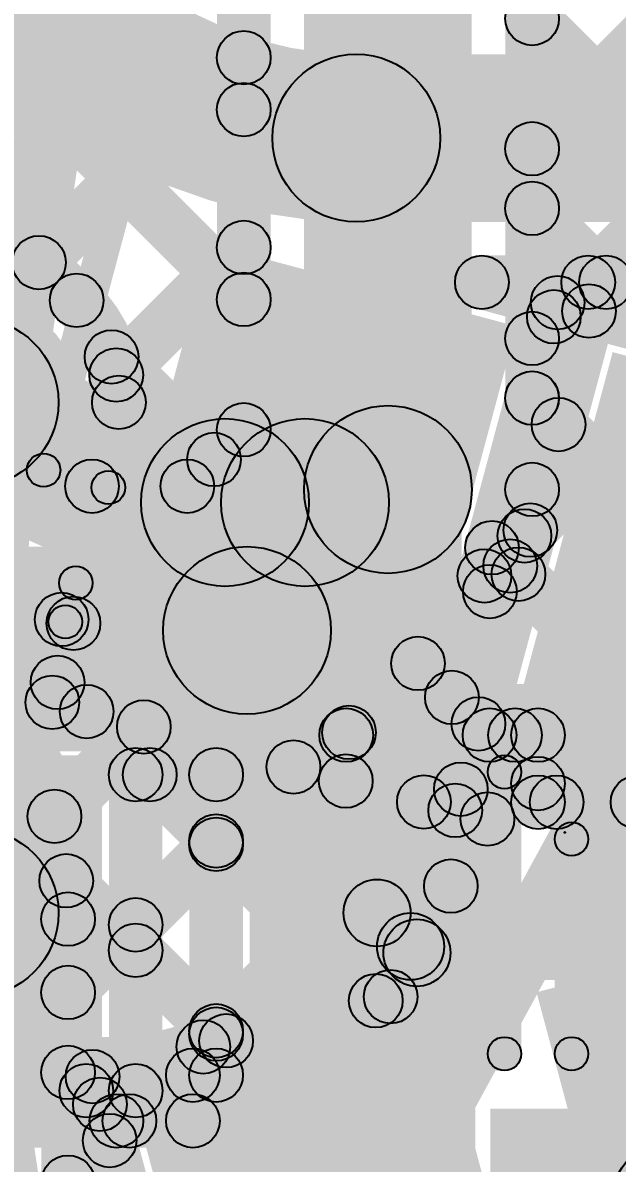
# Model space of a CAD drawing. Header units: millimetres. Extents: x -2.17 to 2.17, y -2.17 to 2.17.
# Drawn here: x -0.5068 to -0.4182, y -0.0664 to 0.1036 of the extents above; entities that cross this region are included whole.
import ezdxf

# ---------------------------------------------------------------- set-up
doc = ezdxf.new("R2010")
doc.units = ezdxf.units.MM
doc.header["$MEASUREMENT"] = 0
for name, color, linetype in [('BottomLayer', 5, 'Continuous'), ('BottomOverlay', 54, 'Continuous'), ('BottomPaste', 16, 'Continuous'), ('BottomSolder', 6, 'Continuous'), ('Mechanical1', 6, 'Continuous'), ('Mechanical2', 216, 'Continuous'), ('TopLayer', 1, 'Continuous'), ('TopOverlay', 2, 'Continuous'), ('TopPaste', 8, 'Continuous'), ('TopSolder', 216, 'Continuous')]:
    doc.layers.add(name, color=color, linetype=linetype)

# ---------------------------------------------------------------- blocks, each defined once
blk = doc.blocks.new('10_VSON__3_3__B_36')
at = {"layer": 'BottomLayer'}
for points in [[(-0.06693, 0.04409), (-0.04331, 0.04409), (-0.04331, 0.03465), (-0.06693, 0.03465)], [(0.04331, 0.04409), (0.06693, 0.04409), (0.06693, 0.03465), (0.04331, 0.03465)], [(-0.0315, 0.04232), (0.0315, 0.04232), (0.0315, -0.04232), (-0.0315, -0.04232)], [(-0.06693, 0.02441), (-0.04331, 0.02441), (-0.04331, 0.01496), (-0.06693, 0.01496)], [(0.04331, 0.02441), (0.06693, 0.02441), (0.06693, 0.01496), (0.04331, 0.01496)], [(-0.06693, 0.00472), (-0.04331, 0.00472), (-0.04331, -0.00472), (-0.06693, -0.00472)], [(0.04331, 0.00472), (0.06693, 0.00472), (0.06693, -0.00472), (0.04331, -0.00472)], [(-0.06693, -0.01496), (-0.04331, -0.01496), (-0.04331, -0.02441), (-0.06693, -0.02441)], [(0.04331, -0.01496), (0.06693, -0.01496), (0.06693, -0.02441), (0.04331, -0.02441)], [(-0.06693, -0.03465), (-0.04331, -0.03465), (-0.04331, -0.04409), (-0.06693, -0.04409)], [(0.04331, -0.03465), (0.06693, -0.03465), (0.06693, -0.04409), (0.04331, -0.04409)]]:
    blk.add_hatch(color=5, dxfattribs=at).paths.add_polyline_path(points)
at = {"layer": 'BottomOverlay'}
h = blk.add_hatch(color=54, dxfattribs=at)
edge = h.paths.add_edge_path()
edge.add_arc((-0.0585, 0.059), 0.0025, 0, 360)
h = blk.add_hatch(color=54, dxfattribs=at)
edge = h.paths.add_edge_path()
edge.add_arc((-0.0585, 0.059), 0.0025, 0, 360)
for points in [[(-0.0585, 0.0565), (-0.0585, 0.0615), (0.0585, 0.0615), (0.0585, 0.0565)], [(-0.061, 0.059), (-0.056, 0.059), (-0.056, 0.05342), (-0.061, 0.05342)], [(0.056, 0.059), (0.061, 0.059), (0.061, 0.05306), (0.056, 0.05306)], [(-0.0615, -0.05436), (-0.0565, -0.05436), (-0.0565, -0.05994), (-0.0615, -0.05994)], [(0.0555, -0.05401), (0.0605, -0.05401), (0.0605, -0.05994), (0.0555, -0.05994)], [(-0.059, -0.06244), (-0.059, -0.05744), (0.058, -0.05744), (0.058, -0.06244)]]:
    blk.add_hatch(color=54, dxfattribs=at).paths.add_polyline_path(points)
h = blk.add_hatch(color=54, dxfattribs=at)
edge = h.paths.add_edge_path()
edge.add_arc((0.0585, 0.059), 0.0025, 0, 360)
h = blk.add_hatch(color=54, dxfattribs=at)
edge = h.paths.add_edge_path()
edge.add_arc((0.0585, 0.059), 0.0025, 0, 360)
h = blk.add_hatch(color=54, dxfattribs=at)
edge = h.paths.add_edge_path()
edge.add_arc((-0.0585, 0.05342), 0.0025, 0, 360)
h = blk.add_hatch(color=54, dxfattribs=at)
edge = h.paths.add_edge_path()
edge.add_arc((0.0585, 0.05306), 0.0025, 0, 360)
h = blk.add_hatch(color=54, dxfattribs=at)
edge = h.paths.add_edge_path()
edge.add_arc((-0.071, -0.052), 0.0025, 0, 360)
h = blk.add_hatch(color=54, dxfattribs=at)
edge = h.paths.add_edge_path()
edge.add_arc((-0.067, -0.052), 0.0025, 0, 360)
h = blk.add_hatch(color=54, dxfattribs=at)
edge = h.paths.add_edge_path()
edge.add_arc((-0.059, -0.05436), 0.0025, 0, 360)
h = blk.add_hatch(color=54, dxfattribs=at)
edge = h.paths.add_edge_path()
edge.add_arc((0.058, -0.05401), 0.0025, 0, 360)
h = blk.add_hatch(color=54, dxfattribs=at)
edge = h.paths.add_edge_path()
edge.add_arc((-0.059, -0.05994), 0.0025, 0, 360)
h = blk.add_hatch(color=54, dxfattribs=at)
edge = h.paths.add_edge_path()
edge.add_arc((-0.059, -0.05994), 0.0025, 0, 360)
h = blk.add_hatch(color=54, dxfattribs=at)
edge = h.paths.add_edge_path()
edge.add_arc((0.058, -0.05994), 0.0025, 0, 360)
h = blk.add_hatch(color=54, dxfattribs=at)
edge = h.paths.add_edge_path()
edge.add_arc((0.058, -0.05994), 0.0025, 0, 360)
at = {"layer": 'BottomPaste'}
for points in [[(-0.06693, 0.04409), (-0.04331, 0.04409), (-0.04331, 0.03465), (-0.06693, 0.03465)], [(0.04331, 0.04409), (0.06693, 0.04409), (0.06693, 0.03465), (0.04331, 0.03465)], [(-0.0315, 0.04232), (0.0315, 0.04232), (0.0315, -0.04232), (-0.0315, -0.04232)], [(-0.06693, 0.02441), (-0.04331, 0.02441), (-0.04331, 0.01496), (-0.06693, 0.01496)], [(0.04331, 0.02441), (0.06693, 0.02441), (0.06693, 0.01496), (0.04331, 0.01496)], [(-0.06693, 0.00472), (-0.04331, 0.00472), (-0.04331, -0.00472), (-0.06693, -0.00472)], [(0.04331, 0.00472), (0.06693, 0.00472), (0.06693, -0.00472), (0.04331, -0.00472)], [(-0.06693, -0.01496), (-0.04331, -0.01496), (-0.04331, -0.02441), (-0.06693, -0.02441)], [(0.04331, -0.01496), (0.06693, -0.01496), (0.06693, -0.02441), (0.04331, -0.02441)], [(-0.06693, -0.03465), (-0.04331, -0.03465), (-0.04331, -0.04409), (-0.06693, -0.04409)], [(0.04331, -0.03465), (0.06693, -0.03465), (0.06693, -0.04409), (0.04331, -0.04409)]]:
    blk.add_hatch(color=16, dxfattribs=at).paths.add_polyline_path(points)
at = {"layer": 'BottomSolder'}
for points in [[(-0.07093, 0.04809), (-0.03931, 0.04809), (-0.03931, 0.03065), (-0.07093, 0.03065)], [(0.03931, 0.04809), (0.07093, 0.04809), (0.07093, 0.03065), (0.03931, 0.03065)], [(-0.0355, 0.04632), (0.0355, 0.04632), (0.0355, -0.04632), (-0.0355, -0.04632)], [(-0.07093, 0.02841), (-0.03931, 0.02841), (-0.03931, 0.01096), (-0.07093, 0.01096)], [(0.03931, 0.02841), (0.07093, 0.02841), (0.07093, 0.01096), (0.03931, 0.01096)], [(-0.07093, 0.00872), (-0.03931, 0.00872), (-0.03931, -0.00872), (-0.07093, -0.00872)], [(0.03931, 0.00872), (0.07093, 0.00872), (0.07093, -0.00872), (0.03931, -0.00872)], [(-0.07093, -0.01096), (-0.03931, -0.01096), (-0.03931, -0.02841), (-0.07093, -0.02841)], [(0.03931, -0.01096), (0.07093, -0.01096), (0.07093, -0.02841), (0.03931, -0.02841)], [(-0.07093, -0.03065), (-0.03931, -0.03065), (-0.03931, -0.04809), (-0.07093, -0.04809)], [(0.03931, -0.03065), (0.07093, -0.03065), (0.07093, -0.04809), (0.03931, -0.04809)]]:
    blk.add_hatch(color=6, dxfattribs=at).paths.add_polyline_path(points)
at = {"layer": 'BottomOverlay', "const_width": 0.005}
blk.add_lwpolyline([(-0.067, -0.052, 1), (-0.071, -0.052, 1)], format="xyb", close=True, dxfattribs=at)
at = {"layer": 'BottomOverlay'}
for centre in [(-0.0585, 0.059), (-0.0585, 0.059), (0.0585, 0.059), (0.0585, 0.059), (-0.0585, 0.05342), (0.0585, 0.05306), (-0.071, -0.052), (-0.067, -0.052), (-0.059, -0.05436), (0.058, -0.05401), (-0.059, -0.05994), (-0.059, -0.05994), (0.058, -0.05994), (0.058, -0.05994)]:
    blk.add_circle(centre, 0.0025, dxfattribs=at)
blk = doc.blocks.new('R__0402_B_81')
at = {"layer": 'BottomLayer'}
for points in [[(-0.0095, 0.0125), (-0.0095, -0.0125), (-0.0275, -0.0125), (-0.0275, 0.0125)], [(0.0275, 0.0125), (0.0275, -0.0125), (0.0095, -0.0125), (0.0095, 0.0125)]]:
    blk.add_hatch(color=5, dxfattribs=at).paths.add_polyline_path(points)
at = {"layer": 'BottomOverlay'}
h = blk.add_hatch(color=54, dxfattribs=at)
edge = h.paths.add_edge_path()
edge.add_arc((-0.031, 0.016), 0.0025, 0, 360)
h = blk.add_hatch(color=54, dxfattribs=at)
edge = h.paths.add_edge_path()
edge.add_arc((-0.031, 0.016), 0.0025, 0, 360)
h = blk.add_hatch(color=54, dxfattribs=at)
edge = h.paths.add_edge_path()
edge.add_arc((-0.032, 0.017), 0.0000635, 0, 360)
for points in [[(-0.032, 0.01694), (-0.032, 0.01706), (0.032, 0.01706), (0.032, 0.01694)], [(-0.031, 0.0135), (-0.031, 0.0185), (0.031, 0.0185), (0.031, 0.0135)], [(-0.0285, -0.016), (-0.0335, -0.016), (-0.0335, 0.016), (-0.0285, 0.016)], [(0.0335, -0.016), (0.0285, -0.016), (0.0285, 0.016), (0.0335, 0.016)], [(-0.031, -0.0185), (-0.031, -0.0135), (0.031, -0.0135), (0.031, -0.0185)]]:
    blk.add_hatch(color=54, dxfattribs=at).paths.add_polyline_path(points)
h = blk.add_hatch(color=54, dxfattribs=at)
edge = h.paths.add_edge_path()
edge.add_arc((0.031, 0.016), 0.0025, 0, 360)
h = blk.add_hatch(color=54, dxfattribs=at)
edge = h.paths.add_edge_path()
edge.add_arc((0.031, 0.016), 0.0025, 0, 360)
h = blk.add_hatch(color=54, dxfattribs=at)
edge = h.paths.add_edge_path()
edge.add_arc((0.032, 0.017), 0.0000635, 0, 360)
h = blk.add_hatch(color=54, dxfattribs=at)
edge = h.paths.add_edge_path()
edge.add_arc((-0.031, -0.016), 0.0025, 0, 360)
h = blk.add_hatch(color=54, dxfattribs=at)
edge = h.paths.add_edge_path()
edge.add_arc((-0.031, -0.016), 0.0025, 0, 360)
h = blk.add_hatch(color=54, dxfattribs=at)
edge = h.paths.add_edge_path()
edge.add_arc((0.031, -0.016), 0.0025, 0, 360)
h = blk.add_hatch(color=54, dxfattribs=at)
edge = h.paths.add_edge_path()
edge.add_arc((0.031, -0.016), 0.0025, 0, 360)
at = {"layer": 'BottomPaste'}
for points in [[(-0.0095, 0.0125), (-0.0095, -0.0125), (-0.0275, -0.0125), (-0.0275, 0.0125)], [(0.0275, 0.0125), (0.0275, -0.0125), (0.0095, -0.0125), (0.0095, 0.0125)]]:
    blk.add_hatch(color=16, dxfattribs=at).paths.add_polyline_path(points)
at = {"layer": 'BottomSolder'}
for points in [[(-0.0055, 0.0165), (-0.0055, -0.0165), (-0.0315, -0.0165), (-0.0315, 0.0165)], [(0.0315, 0.0165), (0.0315, -0.0165), (0.0055, -0.0165), (0.0055, 0.0165)]]:
    blk.add_hatch(color=6, dxfattribs=at).paths.add_polyline_path(points)
at = {"layer": 'BottomOverlay'}
for centre, radius in [((-0.031, 0.016), 0.0025), ((-0.031, 0.016), 0.0025), ((-0.032, 0.017), 0.0000635), ((0.031, 0.016), 0.0025), ((0.031, 0.016), 0.0025), ((0.032, 0.017), 0.0000635), ((-0.031, -0.016), 0.0025), ((-0.031, -0.016), 0.0025), ((0.031, -0.016), 0.0025), ((0.031, -0.016), 0.0025)]:
    blk.add_circle(centre, radius, dxfattribs=at)
blk = doc.blocks.new('R__0603_B_82')
at = {"layer": 'BottomLayer'}
for points in [[(-0.045, -0.0175), (-0.045, 0.0175), (-0.015, 0.0175), (-0.015, -0.0175)], [(0.015, -0.0175), (0.015, 0.0175), (0.045, 0.0175), (0.045, -0.0175)]]:
    blk.add_hatch(color=5, dxfattribs=at).paths.add_polyline_path(points)
at = {"layer": 'BottomOverlay'}
h = blk.add_hatch(color=54, dxfattribs=at)
edge = h.paths.add_edge_path()
edge.add_arc((-0.049, 0.021), 0.0025, 0, 360)
h = blk.add_hatch(color=54, dxfattribs=at)
edge = h.paths.add_edge_path()
edge.add_arc((-0.049, 0.021), 0.0025, 0, 360)
for points in [[(0.049, 0.0235), (0.049, 0.0185), (-0.049, 0.0185), (-0.049, 0.0235)], [(-0.0515, 0.021), (-0.0465, 0.021), (-0.0465, -0.021), (-0.0515, -0.021)], [(0.0465, 0.021), (0.0515, 0.021), (0.0515, -0.021), (0.0465, -0.021)], [(0.049, -0.0185), (0.049, -0.0235), (-0.049, -0.0235), (-0.049, -0.0185)]]:
    blk.add_hatch(color=54, dxfattribs=at).paths.add_polyline_path(points)
h = blk.add_hatch(color=54, dxfattribs=at)
edge = h.paths.add_edge_path()
edge.add_arc((0.049, 0.021), 0.0025, 0, 360)
h = blk.add_hatch(color=54, dxfattribs=at)
edge = h.paths.add_edge_path()
edge.add_arc((0.049, 0.021), 0.0025, 0, 360)
h = blk.add_hatch(color=54, dxfattribs=at)
edge = h.paths.add_edge_path()
edge.add_arc((-0.049, -0.021), 0.0025, 0, 360)
h = blk.add_hatch(color=54, dxfattribs=at)
edge = h.paths.add_edge_path()
edge.add_arc((-0.049, -0.021), 0.0025, 0, 360)
h = blk.add_hatch(color=54, dxfattribs=at)
edge = h.paths.add_edge_path()
edge.add_arc((0.049, -0.021), 0.0025, 0, 360)
h = blk.add_hatch(color=54, dxfattribs=at)
edge = h.paths.add_edge_path()
edge.add_arc((0.049, -0.021), 0.0025, 0, 360)
at = {"layer": 'BottomPaste'}
for points in [[(-0.045, -0.0175), (-0.045, 0.0175), (-0.015, 0.0175), (-0.015, -0.0175)], [(0.015, -0.0175), (0.015, 0.0175), (0.045, 0.0175), (0.045, -0.0175)]]:
    blk.add_hatch(color=16, dxfattribs=at).paths.add_polyline_path(points)
at = {"layer": 'BottomSolder'}
for points in [[(-0.049, -0.0215), (-0.049, 0.0215), (-0.011, 0.0215), (-0.011, -0.0215)], [(0.011, -0.0215), (0.011, 0.0215), (0.049, 0.0215), (0.049, -0.0215)]]:
    blk.add_hatch(color=6, dxfattribs=at).paths.add_polyline_path(points)
at = {"layer": 'BottomOverlay'}
for centre in [(-0.049, 0.021), (-0.049, 0.021), (0.049, 0.021), (0.049, 0.021), (-0.049, -0.021), (-0.049, -0.021), (0.049, -0.021), (0.049, -0.021)]:
    blk.add_circle(centre, 0.0025, dxfattribs=at)
blk = doc.blocks.new('WS2812B_M____264')
at = {"layer": 'TopLayer'}
for points in [[(0.03504, 0.05079), (0.09409, 0.05079), (0.09409, 0.01142), (0.03504, 0.01142)], [(0.03504, -0.01142), (0.09409, -0.01142), (0.09409, -0.05079), (0.03504, -0.05079)]]:
    blk.add_hatch(color=1, dxfattribs=at).paths.add_polyline_path(points)
at = {"layer": 'TopPaste'}
for points in [[(0.03504, 0.05079), (0.09409, 0.05079), (0.09409, 0.01142), (0.03504, 0.01142)], [(0.03504, -0.01142), (0.09409, -0.01142), (0.09409, -0.05079), (0.03504, -0.05079)]]:
    blk.add_hatch(color=8, dxfattribs=at).paths.add_polyline_path(points)
at = {"layer": 'TopSolder'}
for points in [[(0.03104, 0.05479), (0.09809, 0.05479), (0.09809, 0.00742), (0.03104, 0.00742)], [(0.03104, -0.00742), (0.09809, -0.00742), (0.09809, -0.05479), (0.03104, -0.05479)]]:
    blk.add_hatch(color=216, dxfattribs=at).paths.add_polyline_path(points)
blk = doc.blocks.new('WS2812B_M____267')
at = {"layer": 'TopLayer'}
for points in [[(-0.09409, 0.05079), (-0.03504, 0.05079), (-0.03504, 0.01142), (-0.09409, 0.01142)], [(-0.09409, -0.01142), (-0.03504, -0.01142), (-0.03504, -0.05079), (-0.09409, -0.05079)]]:
    blk.add_hatch(color=1, dxfattribs=at).paths.add_polyline_path(points)
at = {"layer": 'TopOverlay'}
h = blk.add_hatch(color=2, dxfattribs=at)
edge = h.paths.add_edge_path()
edge.add_arc((-0.07, 0.07), 0.0025, 0, 360)
h = blk.add_hatch(color=2, dxfattribs=at)
edge = h.paths.add_edge_path()
edge.add_arc((-0.07, 0.07), 0.0025, 0, 360)
for points in [[(-0.07, 0.0675), (-0.07, 0.0725), (0.07, 0.0725), (0.07, 0.0675)], [(-0.0725, 0.07), (-0.0675, 0.07), (-0.0675, 0.06), (-0.0725, 0.06)]]:
    blk.add_hatch(color=2, dxfattribs=at).paths.add_polyline_path(points)
h = blk.add_hatch(color=2, dxfattribs=at)
edge = h.paths.add_edge_path()
edge.add_arc((-0.091, 0.061), 0.0025, 0, 360)
h = blk.add_hatch(color=2, dxfattribs=at)
edge = h.paths.add_edge_path()
edge.add_arc((-0.085, 0.061), 0.0025, 0, 360)
h = blk.add_hatch(color=2, dxfattribs=at)
edge = h.paths.add_edge_path()
edge.add_arc((-0.07, 0.06), 0.0025, 0, 360)
at = {"layer": 'TopPaste'}
for points in [[(-0.09409, 0.05079), (-0.03504, 0.05079), (-0.03504, 0.01142), (-0.09409, 0.01142)], [(-0.09409, -0.01142), (-0.03504, -0.01142), (-0.03504, -0.05079), (-0.09409, -0.05079)]]:
    blk.add_hatch(color=8, dxfattribs=at).paths.add_polyline_path(points)
at = {"layer": 'TopSolder'}
for points in [[(-0.09809, 0.05479), (-0.03104, 0.05479), (-0.03104, 0.00742), (-0.09809, 0.00742)], [(-0.09809, -0.00742), (-0.03104, -0.00742), (-0.03104, -0.05479), (-0.09809, -0.05479)]]:
    blk.add_hatch(color=216, dxfattribs=at).paths.add_polyline_path(points)
at = {"layer": 'TopOverlay', "const_width": 0.005}
blk.add_lwpolyline([(-0.085, 0.061, 1), (-0.091, 0.061, 1)], format="xyb", close=True, dxfattribs=at)
at = {"layer": 'TopOverlay'}
for centre in [(-0.07, 0.07), (-0.07, 0.07), (-0.091, 0.061), (-0.085, 0.061), (-0.07, 0.06)]:
    blk.add_circle(centre, 0.0025, dxfattribs=at)
blk = doc.blocks.new('C__0402_435')
at = {"layer": 'TopLayer'}
for points in [[(-0.0275, -0.0125), (-0.0275, 0.0125), (-0.0095, 0.0125), (-0.0095, -0.0125)], [(0.0095, -0.0125), (0.0095, 0.0125), (0.0275, 0.0125), (0.0275, -0.0125)]]:
    blk.add_hatch(color=1, dxfattribs=at).paths.add_polyline_path(points)
at = {"layer": 'TopOverlay'}
h = blk.add_hatch(color=2, dxfattribs=at)
edge = h.paths.add_edge_path()
edge.add_arc((-0.031, 0.016), 0.0025, 0, 360)
h = blk.add_hatch(color=2, dxfattribs=at)
edge = h.paths.add_edge_path()
edge.add_arc((-0.031, 0.016), 0.0025, 0, 360)
for points in [[(-0.011, 0.0185), (-0.011, 0.0135), (-0.031, 0.0135), (-0.031, 0.0185)], [(0.031, 0.0185), (0.031, 0.0135), (0.011, 0.0135), (0.011, 0.0185)], [(-0.0285, -0.016), (-0.0335, -0.016), (-0.0335, 0.016), (-0.0285, 0.016)], [(0.0335, -0.016), (0.0285, -0.016), (0.0285, 0.016), (0.0335, 0.016)], [(-0.011, -0.0135), (-0.011, -0.0185), (-0.031, -0.0185), (-0.031, -0.0135)], [(0.031, -0.0135), (0.031, -0.0185), (0.011, -0.0185), (0.011, -0.0135)]]:
    blk.add_hatch(color=2, dxfattribs=at).paths.add_polyline_path(points)
h = blk.add_hatch(color=2, dxfattribs=at)
edge = h.paths.add_edge_path()
edge.add_arc((-0.011, 0.016), 0.0025, 0, 360)
h = blk.add_hatch(color=2, dxfattribs=at)
edge = h.paths.add_edge_path()
edge.add_arc((0.011, 0.016), 0.0025, 0, 360)
h = blk.add_hatch(color=2, dxfattribs=at)
edge = h.paths.add_edge_path()
edge.add_arc((0.031, 0.016), 0.0025, 0, 360)
h = blk.add_hatch(color=2, dxfattribs=at)
edge = h.paths.add_edge_path()
edge.add_arc((0.031, 0.016), 0.0025, 0, 360)
h = blk.add_hatch(color=2, dxfattribs=at)
edge = h.paths.add_edge_path()
edge.add_arc((-0.031, -0.016), 0.0025, 0, 360)
h = blk.add_hatch(color=2, dxfattribs=at)
edge = h.paths.add_edge_path()
edge.add_arc((-0.031, -0.016), 0.0025, 0, 360)
h = blk.add_hatch(color=2, dxfattribs=at)
edge = h.paths.add_edge_path()
edge.add_arc((-0.011, -0.016), 0.0025, 0, 360)
h = blk.add_hatch(color=2, dxfattribs=at)
edge = h.paths.add_edge_path()
edge.add_arc((0.011, -0.016), 0.0025, 0, 360)
h = blk.add_hatch(color=2, dxfattribs=at)
edge = h.paths.add_edge_path()
edge.add_arc((0.031, -0.016), 0.0025, 0, 360)
h = blk.add_hatch(color=2, dxfattribs=at)
edge = h.paths.add_edge_path()
edge.add_arc((0.031, -0.016), 0.0025, 0, 360)
at = {"layer": 'TopPaste'}
for points in [[(-0.0275, -0.0125), (-0.0275, 0.0125), (-0.0095, 0.0125), (-0.0095, -0.0125)], [(0.0095, -0.0125), (0.0095, 0.0125), (0.0275, 0.0125), (0.0275, -0.0125)]]:
    blk.add_hatch(color=8, dxfattribs=at).paths.add_polyline_path(points)
at = {"layer": 'TopSolder'}
for points in [[(-0.02986, -0.01486), (-0.02986, 0.01486), (-0.00714, 0.01486), (-0.00714, -0.01486)], [(0.00714, -0.01486), (0.00714, 0.01486), (0.02986, 0.01486), (0.02986, -0.01486)]]:
    blk.add_hatch(color=216, dxfattribs=at).paths.add_polyline_path(points)
at = {"layer": 'TopOverlay'}
for centre in [(-0.031, 0.016), (-0.031, 0.016), (-0.011, 0.016), (0.011, 0.016), (0.031, 0.016), (0.031, 0.016), (-0.031, -0.016), (-0.031, -0.016), (-0.011, -0.016), (0.011, -0.016), (0.031, -0.016), (0.031, -0.016)]:
    blk.add_circle(centre, 0.0025, dxfattribs=at)

msp = doc.modelspace()

# ---------------------------------------------------------------- hatches: boundary and pattern name
at = {"layer": 'BottomLayer'}
for points in [[(-0.42805, 0.05369), (-0.43371, 0.05935), (-0.09883, 0.39423), (-0.09317, 0.38857)], [(-0.4292, 0.02426), (-0.43485, 0.02992), (-0.09883, 0.36594), (-0.09317, 0.36029)], [(-0.43061, -0.00543), (-0.43626, 0.00023), (-0.09883, 0.33766), (-0.09317, 0.332)], [(-0.42805, 0.08197), (-0.43371, 0.08763), (-0.38346, 0.13788), (-0.3778, 0.13222)], [(-0.43988, 0.03401), (-0.46488, 0.03401), (-0.46488, 0.13503), (-0.43988, 0.13503)], [(-0.42688, 0.03401), (-0.43488, 0.03401), (-0.43488, 0.13503), (-0.42688, 0.13503)], [(-0.53244, 0.11525), (-0.52679, 0.1209), (-0.47105, 0.06517), (-0.47671, 0.05951)], [(-0.51672, 0.07816), (-0.52238, 0.08382), (-0.48529, 0.1209), (-0.47963, 0.11525)], [(-0.50416, 0.11525), (-0.4985, 0.1209), (-0.47105, 0.09346), (-0.47671, 0.0878)], [(-0.46988, 0.04291), (-0.47788, 0.04291), (-0.47788, 0.11807), (-0.46988, 0.11807)], [(-0.43371, 0.10137), (-0.42805, 0.10702), (-0.33799, 0.01696), (-0.34365, 0.0113)], [(-0.5016, 0.065), (-0.50725, 0.07066), (-0.47671, 0.1012), (-0.47105, 0.09554)], [(-0.51602, 0.07376), (-0.51036, 0.07942), (-0.49597, 0.06503), (-0.50163, 0.05937)], [(-0.43371, 0.07308), (-0.42805, 0.07874), (-0.34873, -0.00058), (-0.35439, -0.00624)], [(-0.49006, 0.04825), (-0.49572, 0.05391), (-0.47671, 0.07292), (-0.47105, 0.06726)], [(-0.53723, 0.05255), (-0.51955, 0.07023), (-0.50516, 0.05584), (-0.52284, 0.03816)], [(-0.49642, 0.05094), (-0.49077, 0.0566), (-0.47548, 0.04131), (-0.48114, 0.03566)], [(-0.43371, 0.0448), (-0.42805, 0.05046), (-0.37282, -0.00477), (-0.37848, -0.01043)], [(-0.47947, 0.03167), (-0.48512, 0.03733), (-0.47671, 0.04574), (-0.47105, 0.04008)], [(-0.46455, 0.00416), (-0.48223, 0.02184), (-0.46122, 0.04285), (-0.44354, 0.02517)], [(-0.49651, 0.0305), (-0.49651, 0.0385), (-0.4823, 0.0385), (-0.4823, 0.0305)], [(-0.693, 0.0005), (-0.693, 0.0255), (-0.47339, 0.0255), (-0.47339, 0.0005)], [(-0.43698, 0.01978), (-0.43132, 0.02544), (-0.39611, -0.00977), (-0.40176, -0.01543)], [(-0.45536, -0.00503), (-0.46102, 0.00063), (-0.44001, 0.02163), (-0.43435, 0.01598)], [(-0.45073, 0.00525), (-0.44508, 0.01091), (-0.43439, 0.00023), (-0.44005, -0.00543)], [(-0.4586, -0.0066), (-0.4586, 0.0014), (-0.43, 0.0014), (-0.43, -0.0066)], [(-0.426, -0.0126), (-0.434, -0.0126), (-0.434, -0.0026), (-0.426, -0.0026)], [(-0.49, -0.0125), (-0.49, -0.0045), (-0.478, -0.0045), (-0.478, -0.0125)], [(-0.49072, -0.01133), (-0.48506, -0.00567), (-0.47517, -0.01556), (-0.48083, -0.02122)], [(-0.43283, -0.01265), (-0.42717, -0.00699), (-0.42439, -0.00977), (-0.43005, -0.01543)], [(-0.486, -0.0556), (-0.494, -0.0556), (-0.494, -0.0085), (-0.486, -0.0085)], [(-0.474, -0.05329), (-0.482, -0.05329), (-0.482, -0.0085), (-0.474, -0.0085)], [(-0.43, -0.0166), (-0.43, -0.0086), (-0.3985, -0.0086), (-0.3985, -0.0166)], [(-0.48717, -0.03371), (-0.49283, -0.02806), (-0.48083, -0.01606), (-0.47517, -0.02171)], [(-0.45754, -0.03264), (-0.45046, -0.02557), (-0.44546, -0.03057), (-0.45254, -0.03764)], [(-0.45254, -0.03764), (-0.44546, -0.03057), (-0.44452, -0.03151), (-0.45159, -0.03858)], [(-0.449, -0.0391), (-0.449, -0.0291), (-0.4125, -0.0291), (-0.4125, -0.0391)], [(-0.49283, -0.0375), (-0.48717, -0.03185), (-0.47517, -0.04385), (-0.48083, -0.0495)], [(-0.44306, -0.0741), (-0.45306, -0.0741), (-0.45306, -0.03505), (-0.44306, -0.03505)], [(-0.48811, -0.06293), (-0.49376, -0.05727), (-0.48083, -0.04434), (-0.47517, -0.05)], [(-0.48146, -0.05729), (-0.48146, -0.04929), (-0.478, -0.04929), (-0.478, -0.05729)], [(-0.538, -0.0596), (-0.538, -0.0516), (-0.49, -0.0516), (-0.49, -0.0596)], [(-0.50019, -0.05843), (-0.49453, -0.05277), (-0.49003, -0.05727), (-0.49569, -0.06293)], [(-0.47746, -0.0601), (-0.48546, -0.0601), (-0.48546, -0.05329), (-0.47746, -0.05329)], [(-0.51219, -0.0641), (-0.51219, -0.0561), (-0.48146, -0.0561), (-0.48146, -0.0641)]]:
    msp.add_hatch(color=5, dxfattribs=at).paths.add_polyline_path(points)
h = msp.add_hatch(color=5, dxfattribs=at)
edge = h.paths.add_edge_path()
edge.add_arc((-0.43088, 0.1042), 0.004, 0, 360)
h = msp.add_hatch(color=5, dxfattribs=at)
edge = h.paths.add_edge_path()
edge.add_arc((-0.47388, 0.09837), 0.004, 0, 360)
h = msp.add_hatch(color=5, dxfattribs=at)
edge = h.paths.add_edge_path()
edge.add_arc((-0.47388, 0.09063), 0.004, 0, 360)
h = msp.add_hatch(color=5, dxfattribs=at)
edge = h.paths.add_edge_path()
edge.add_arc((-0.43088, 0.0848), 0.004, 0, 360)
h = msp.add_hatch(color=5, dxfattribs=at)
edge = h.paths.add_edge_path()
edge.add_arc((-0.43088, 0.07591), 0.004, 0, 360)
h = msp.add_hatch(color=5, dxfattribs=at)
edge = h.paths.add_edge_path()
edge.add_arc((-0.47388, 0.07009), 0.004, 0, 360)
h = msp.add_hatch(color=5, dxfattribs=at)
edge = h.paths.add_edge_path()
edge.add_arc((-0.50442, 0.06783), 0.004, 0, 360)
h = msp.add_hatch(color=5, dxfattribs=at)
edge = h.paths.add_edge_path()
edge.add_arc((-0.47388, 0.06234), 0.004, 0, 360)
h = msp.add_hatch(color=5, dxfattribs=at)
edge = h.paths.add_edge_path()
edge.add_arc((-0.4988, 0.0622), 0.004, 0, 360)
h = msp.add_hatch(color=5, dxfattribs=at)
edge = h.paths.add_edge_path()
edge.add_arc((-0.4988, 0.0622), 0.004, 0, 360)
h = msp.add_hatch(color=5, dxfattribs=at)
edge = h.paths.add_edge_path()
edge.add_arc((-0.514, 0.047), 0.0125, 0, 360)
h = msp.add_hatch(color=5, dxfattribs=at)
edge = h.paths.add_edge_path()
edge.add_arc((-0.43088, 0.05652), 0.004, 0, 360)
h = msp.add_hatch(color=5, dxfattribs=at)
edge = h.paths.add_edge_path()
edge.add_arc((-0.514, 0.047), 0.01181, 0, 360)
h = msp.add_hatch(color=5, dxfattribs=at)
edge = h.paths.add_edge_path()
edge.add_arc((-0.49359, 0.05377), 0.004, 0, 360)
h = msp.add_hatch(color=5, dxfattribs=at)
edge = h.paths.add_edge_path()
edge.add_arc((-0.49289, 0.05108), 0.004, 0, 360)
h = msp.add_hatch(color=5, dxfattribs=at)
edge = h.paths.add_edge_path()
edge.add_arc((-0.4925, 0.047), 0.004, 0, 360)
h = msp.add_hatch(color=5, dxfattribs=at)
edge = h.paths.add_edge_path()
edge.add_arc((-0.4925, 0.047), 0.004, 0, 360)
h = msp.add_hatch(color=5, dxfattribs=at)
edge = h.paths.add_edge_path()
edge.add_arc((-0.43088, 0.04763), 0.004, 0, 360)
h = msp.add_hatch(color=5, dxfattribs=at)
edge = h.paths.add_edge_path()
edge.add_arc((-0.47388, 0.04291), 0.004, 0, 360)
h = msp.add_hatch(color=5, dxfattribs=at)
edge = h.paths.add_edge_path()
edge.add_arc((-0.47388, 0.04291), 0.004, 0, 360)
h = msp.add_hatch(color=5, dxfattribs=at)
edge = h.paths.add_edge_path()
edge.add_arc((-0.45238, 0.03401), 0.0125, 0, 360)
h = msp.add_hatch(color=5, dxfattribs=at)
edge = h.paths.add_edge_path()
edge.add_arc((-0.45238, 0.03401), 0.0125, 0, 360)
h = msp.add_hatch(color=5, dxfattribs=at)
edge = h.paths.add_edge_path()
edge.add_arc((-0.47831, 0.03849), 0.004, 0, 360)
h = msp.add_hatch(color=5, dxfattribs=at)
edge = h.paths.add_edge_path()
edge.add_arc((-0.49651, 0.0345), 0.004, 0, 360)
h = msp.add_hatch(color=5, dxfattribs=at)
edge = h.paths.add_edge_path()
edge.add_arc((-0.49651, 0.0345), 0.004, 0, 360)
h = msp.add_hatch(color=5, dxfattribs=at)
edge = h.paths.add_edge_path()
edge.add_arc((-0.4823, 0.0345), 0.004, 0, 360)
h = msp.add_hatch(color=5, dxfattribs=at)
edge = h.paths.add_edge_path()
edge.add_arc((-0.4823, 0.0345), 0.004, 0, 360)
h = msp.add_hatch(color=5, dxfattribs=at)
edge = h.paths.add_edge_path()
edge.add_arc((-0.43088, 0.03401), 0.004, 0, 360)
h = msp.add_hatch(color=5, dxfattribs=at)
edge = h.paths.add_edge_path()
edge.add_arc((-0.43088, 0.03401), 0.004, 0, 360)
h = msp.add_hatch(color=5, dxfattribs=at)
edge = h.paths.add_edge_path()
edge.add_arc((-0.43088, 0.03401), 0.004, 0, 360)
h = msp.add_hatch(color=5, dxfattribs=at)
edge = h.paths.add_edge_path()
edge.add_arc((-0.43202, 0.02709), 0.004, 0, 360)
h = msp.add_hatch(color=5, dxfattribs=at)
edge = h.paths.add_edge_path()
edge.add_arc((-0.47339, 0.013), 0.0125, 0, 360)
h = msp.add_hatch(color=5, dxfattribs=at)
edge = h.paths.add_edge_path()
edge.add_arc((-0.47339, 0.013), 0.0125, 0, 360)
h = msp.add_hatch(color=5, dxfattribs=at)
edge = h.paths.add_edge_path()
edge.add_arc((-0.43415, 0.02261), 0.004, 0, 360)
h = msp.add_hatch(color=5, dxfattribs=at)
edge = h.paths.add_edge_path()
edge.add_arc((-0.43718, 0.0188), 0.004, 0, 360)
h = msp.add_hatch(color=5, dxfattribs=at)
edge = h.paths.add_edge_path()
edge.add_arc((-0.43718, 0.0188), 0.004, 0, 360)
h = msp.add_hatch(color=5, dxfattribs=at)
edge = h.paths.add_edge_path()
edge.add_arc((-0.43718, 0.0188), 0.004, 0, 360)
h = msp.add_hatch(color=5, dxfattribs=at)
edge = h.paths.add_edge_path()
edge.add_arc((-0.4479, 0.00808), 0.004, 0, 360)
h = msp.add_hatch(color=5, dxfattribs=at)
edge = h.paths.add_edge_path()
edge.add_arc((-0.45819, -0.0022), 0.004, 0, 360)
h = msp.add_hatch(color=5, dxfattribs=at)
edge = h.paths.add_edge_path()
edge.add_arc((-0.4586, -0.0026), 0.004, 0, 360)
h = msp.add_hatch(color=5, dxfattribs=at)
edge = h.paths.add_edge_path()
edge.add_arc((-0.43722, -0.0026), 0.004, 0, 360)
h = msp.add_hatch(color=5, dxfattribs=at)
edge = h.paths.add_edge_path()
edge.add_arc((-0.43343, -0.0026), 0.004, 0, 360)
h = msp.add_hatch(color=5, dxfattribs=at)
edge = h.paths.add_edge_path()
edge.add_arc((-0.43, -0.0026), 0.004, 0, 360)
h = msp.add_hatch(color=5, dxfattribs=at)
edge = h.paths.add_edge_path()
edge.add_arc((-0.43, -0.0026), 0.004, 0, 360)
h = msp.add_hatch(color=5, dxfattribs=at)
edge = h.paths.add_edge_path()
edge.add_arc((-0.49, -0.0085), 0.004, 0, 360)
h = msp.add_hatch(color=5, dxfattribs=at)
edge = h.paths.add_edge_path()
edge.add_arc((-0.49, -0.0085), 0.004, 0, 360)
h = msp.add_hatch(color=5, dxfattribs=at)
edge = h.paths.add_edge_path()
edge.add_arc((-0.48789, -0.0085), 0.004, 0, 360)
h = msp.add_hatch(color=5, dxfattribs=at)
edge = h.paths.add_edge_path()
edge.add_arc((-0.478, -0.0085), 0.004, 0, 360)
h = msp.add_hatch(color=5, dxfattribs=at)
edge = h.paths.add_edge_path()
edge.add_arc((-0.478, -0.0085), 0.004, 0, 360)
h = msp.add_hatch(color=5, dxfattribs=at)
edge = h.paths.add_edge_path()
edge.add_arc((-0.43, -0.00982), 0.004, 0, 360)
h = msp.add_hatch(color=5, dxfattribs=at)
edge = h.paths.add_edge_path()
edge.add_arc((-0.43, -0.0126), 0.004, 0, 360)
h = msp.add_hatch(color=5, dxfattribs=at)
edge = h.paths.add_edge_path()
edge.add_arc((-0.43, -0.0126), 0.004, 0, 360)
h = msp.add_hatch(color=5, dxfattribs=at)
edge = h.paths.add_edge_path()
edge.add_arc((-0.42722, -0.0126), 0.004, 0, 360)
h = msp.add_hatch(color=5, dxfattribs=at)
edge = h.paths.add_edge_path()
edge.add_arc((-0.41515, -0.0126), 0.004, 0, 360)
h = msp.add_hatch(color=5, dxfattribs=at)
edge = h.paths.add_edge_path()
edge.add_arc((-0.478, -0.01839), 0.004, 0, 360)
h = msp.add_hatch(color=5, dxfattribs=at)
edge = h.paths.add_edge_path()
edge.add_arc((-0.478, -0.01888), 0.004, 0, 360)
h = msp.add_hatch(color=5, dxfattribs=at)
edge = h.paths.add_edge_path()
edge.add_arc((-0.514, -0.0291), 0.0125, 0, 360)
h = msp.add_hatch(color=5, dxfattribs=at)
edge = h.paths.add_edge_path()
edge.add_arc((-0.454, -0.0291), 0.005, 0, 360)
h = msp.add_hatch(color=5, dxfattribs=at)
edge = h.paths.add_edge_path()
edge.add_arc((-0.49, -0.03088), 0.004, 0, 360)
h = msp.add_hatch(color=5, dxfattribs=at)
edge = h.paths.add_edge_path()
edge.add_arc((-0.449, -0.0341), 0.005, 0, 360)
h = msp.add_hatch(color=5, dxfattribs=at)
edge = h.paths.add_edge_path()
edge.add_arc((-0.449, -0.0341), 0.005, 0, 360)
h = msp.add_hatch(color=5, dxfattribs=at)
edge = h.paths.add_edge_path()
edge.add_arc((-0.449, -0.0341), 0.005, 0, 360)
h = msp.add_hatch(color=5, dxfattribs=at)
edge = h.paths.add_edge_path()
edge.add_arc((-0.44806, -0.03505), 0.005, 0, 360)
h = msp.add_hatch(color=5, dxfattribs=at)
edge = h.paths.add_edge_path()
edge.add_arc((-0.44806, -0.03505), 0.005, 0, 360)
h = msp.add_hatch(color=5, dxfattribs=at)
edge = h.paths.add_edge_path()
edge.add_arc((-0.49, -0.03468), 0.004, 0, 360)
h = msp.add_hatch(color=5, dxfattribs=at)
edge = h.paths.add_edge_path()
edge.add_arc((-0.478, -0.04668), 0.004, 0, 360)
h = msp.add_hatch(color=5, dxfattribs=at)
edge = h.paths.add_edge_path()
edge.add_arc((-0.478, -0.04717), 0.004, 0, 360)
h = msp.add_hatch(color=5, dxfattribs=at)
edge = h.paths.add_edge_path()
edge.add_arc((-0.48146, -0.05329), 0.004, 0, 360)
h = msp.add_hatch(color=5, dxfattribs=at)
edge = h.paths.add_edge_path()
edge.add_arc((-0.48146, -0.05329), 0.004, 0, 360)
h = msp.add_hatch(color=5, dxfattribs=at)
edge = h.paths.add_edge_path()
edge.add_arc((-0.478, -0.05329), 0.004, 0, 360)
h = msp.add_hatch(color=5, dxfattribs=at)
edge = h.paths.add_edge_path()
edge.add_arc((-0.478, -0.05329), 0.004, 0, 360)
h = msp.add_hatch(color=5, dxfattribs=at)
edge = h.paths.add_edge_path()
edge.add_arc((-0.49736, -0.0556), 0.004, 0, 360)
h = msp.add_hatch(color=5, dxfattribs=at)
edge = h.paths.add_edge_path()
edge.add_arc((-0.49, -0.0556), 0.004, 0, 360)
h = msp.add_hatch(color=5, dxfattribs=at)
edge = h.paths.add_edge_path()
edge.add_arc((-0.49, -0.0556), 0.004, 0, 360)
h = msp.add_hatch(color=5, dxfattribs=at)
edge = h.paths.add_edge_path()
edge.add_arc((-0.49286, -0.0601), 0.004, 0, 360)
h = msp.add_hatch(color=5, dxfattribs=at)
edge = h.paths.add_edge_path()
edge.add_arc((-0.49093, -0.0601), 0.004, 0, 360)
h = msp.add_hatch(color=5, dxfattribs=at)
edge = h.paths.add_edge_path()
edge.add_arc((-0.48146, -0.0601), 0.004, 0, 360)
h = msp.add_hatch(color=5, dxfattribs=at)
edge = h.paths.add_edge_path()
edge.add_arc((-0.48146, -0.0601), 0.004, 0, 360)
h = msp.add_hatch(color=5, dxfattribs=at)
edge = h.paths.add_edge_path()
edge.add_arc((-0.40715, -0.0741), 0.0125, 0, 360)
at = {"layer": 'BottomSolder'}
h = msp.add_hatch(color=6, dxfattribs=at)
edge = h.paths.add_edge_path()
edge.add_arc((-0.514, 0.047), 0.01581, 0, 360)
at = {"layer": 'Mechanical1'}
msp.add_hatch(color=6, dxfattribs=at).paths.add_polyline_path([(-2.164, -0.005), (-2.164, 0.005), (0, 0.005), (0, -0.005)])
at = {"layer": 'TopLayer'}
h = msp.add_hatch(color=1, dxfattribs=at)
edge = h.paths.add_edge_path()
edge.add_arc((-0.4571, 0.08639), 0.0125, 0, 360)
h = msp.add_hatch(color=1, dxfattribs=at)
edge = h.paths.add_edge_path()
edge.add_arc((-0.4571, 0.08639), 0.0125, 0, 360)
for points in [[(-0.4571, 0.07389), (-0.4571, 0.09889), (-0.402, 0.09889), (-0.402, 0.07389)], [(-0.4394, 0.06103), (-0.43733, 0.06875), (-0.42604, 0.06573), (-0.42811, 0.058)], [(-0.43837, 0.06089), (-0.43837, 0.06889), (-0.402, 0.06889), (-0.402, 0.06089)], [(-0.42481, 0.05693), (-0.43047, 0.06259), (-0.42534, 0.06772), (-0.41968, 0.06206)], [(-0.42269, 0.06206), (-0.41703, 0.06772), (-0.41026, 0.06094), (-0.41591, 0.05529)], [(-0.44315, -0.0136), (-0.45088, -0.01153), (-0.43094, 0.0629), (-0.42321, 0.06083)], [(-0.42344, 0.05675), (-0.42137, 0.06448), (-0.36595, 0.04963), (-0.36802, 0.0419)], [(-0.43848, -0.01485), (-0.44621, -0.01278), (-0.42627, 0.06165), (-0.41854, 0.05958)], [(-0.43372, 0.0448), (-0.42806, 0.05046), (-0.42411, 0.04651), (-0.42977, 0.04086)], [(-0.47668, 0.01957), (-0.47668, 0.04457), (-0.46475, 0.04457), (-0.46475, 0.01957)], [(-0.43516, 0.0183), (-0.44082, 0.02395), (-0.43398, 0.03079), (-0.42832, 0.02513)], [(-0.52567, 0.02362), (-0.52001, 0.02928), (-0.49881, 0.00808), (-0.50447, 0.00242)], [(-0.43969, 0.0225), (-0.43404, 0.02815), (-0.43009, 0.02421), (-0.43575, 0.01855)], [(-0.5084, 0.00163), (-0.51406, 0.00729), (-0.50387, 0.01747), (-0.49821, 0.01181)], [(-0.45436, -0.08569), (-0.46314, -0.0809), (-0.40906, 0.01837), (-0.40028, 0.01358)], [(-0.49857, 0.00125), (-0.5063, 0.00332), (-0.50314, 0.0151), (-0.49541, 0.01303)], [(-0.50447, 0.00242), (-0.49881, 0.00808), (-0.49447, 0.00373), (-0.50013, -0.00192)], [(-0.50347, -0.00158), (-0.5014, 0.00615), (-0.44598, -0.0087), (-0.44805, -0.01643)], [(-0.44567, 0.00019), (-0.44001, 0.00585), (-0.43607, 0.0019), (-0.44172, -0.00376)], [(-0.50013, -0.00192), (-0.49447, 0.00373), (-0.45138, -0.03936), (-0.45703, -0.04502)], [(-0.49928, -0.01753), (-0.50493, -0.01188), (-0.49161, 0.00145), (-0.48595, -0.00421)], [(-0.49725, -0.04379), (-0.5029, -0.03813), (-0.4693, -0.00453), (-0.46364, -0.01018)], [(-0.46149, -0.01228), (-0.45583, -0.00662), (-0.44017, -0.02228), (-0.44582, -0.02794)], [(-0.47708, -0.0519), (-0.48273, -0.04625), (-0.44433, -0.00785), (-0.43868, -0.0135)], [(-0.44338, -0.01768), (-0.44131, -0.00995), (-0.43651, -0.01124), (-0.43858, -0.01897)], [(-0.44846, -0.0435), (-0.45549, -0.03968), (-0.44106, -0.01319), (-0.43403, -0.01702)], [(-0.50318, -0.02715), (-0.49753, -0.02149), (-0.47368, -0.04534), (-0.47934, -0.05099)], [(-0.49608, -0.11872), (-0.50408, -0.11872), (-0.50408, -0.03003), (-0.49608, -0.03003)], [(-0.4954, -0.05737), (-0.49747, -0.04964), (-0.45301, -0.03773), (-0.45094, -0.04545)], [(-0.5029, -0.05571), (-0.49725, -0.05006), (-0.4925, -0.05481), (-0.49815, -0.06046)], [(-0.5003, -0.05454), (-0.49257, -0.05247), (-0.47492, -0.11834), (-0.48265, -0.12041)], [(-0.49725, -0.07207), (-0.5029, -0.06642), (-0.4967, -0.06022), (-0.49105, -0.06587)]]:
    msp.add_hatch(color=1, dxfattribs=at).paths.add_polyline_path(points)
h = msp.add_hatch(color=1, dxfattribs=at)
edge = h.paths.add_edge_path()
edge.add_arc((-0.43837, 0.06489), 0.004, 0, 360)
h = msp.add_hatch(color=1, dxfattribs=at)
edge = h.paths.add_edge_path()
edge.add_arc((-0.43837, 0.06489), 0.004, 0, 360)
h = msp.add_hatch(color=1, dxfattribs=at)
edge = h.paths.add_edge_path()
edge.add_arc((-0.42251, 0.06489), 0.004, 0, 360)
h = msp.add_hatch(color=1, dxfattribs=at)
edge = h.paths.add_edge_path()
edge.add_arc((-0.41986, 0.06489), 0.004, 0, 360)
h = msp.add_hatch(color=1, dxfattribs=at)
edge = h.paths.add_edge_path()
edge.add_arc((-0.42707, 0.06186), 0.004, 0, 360)
h = msp.add_hatch(color=1, dxfattribs=at)
edge = h.paths.add_edge_path()
edge.add_arc((-0.42707, 0.06186), 0.004, 0, 360)
h = msp.add_hatch(color=1, dxfattribs=at)
edge = h.paths.add_edge_path()
edge.add_arc((-0.4224, 0.06061), 0.004, 0, 360)
h = msp.add_hatch(color=1, dxfattribs=at)
edge = h.paths.add_edge_path()
edge.add_arc((-0.4224, 0.06061), 0.004, 0, 360)
h = msp.add_hatch(color=1, dxfattribs=at)
edge = h.paths.add_edge_path()
edge.add_arc((-0.42764, 0.05976), 0.004, 0, 360)
h = msp.add_hatch(color=1, dxfattribs=at)
edge = h.paths.add_edge_path()
edge.add_arc((-0.514, 0.047), 0.01181, 0, 360)
h = msp.add_hatch(color=1, dxfattribs=at)
edge = h.paths.add_edge_path()
edge.add_arc((-0.43089, 0.04763), 0.004, 0, 360)
h = msp.add_hatch(color=1, dxfattribs=at)
edge = h.paths.add_edge_path()
edge.add_arc((-0.42694, 0.04369), 0.004, 0, 360)
h = msp.add_hatch(color=1, dxfattribs=at)
edge = h.paths.add_edge_path()
edge.add_arc((-0.47668, 0.03207), 0.0125, 0, 360)
h = msp.add_hatch(color=1, dxfattribs=at)
edge = h.paths.add_edge_path()
edge.add_arc((-0.47668, 0.03207), 0.0125, 0, 360)
h = msp.add_hatch(color=1, dxfattribs=at)
edge = h.paths.add_edge_path()
edge.add_arc((-0.46475, 0.03207), 0.0125, 0, 360)
h = msp.add_hatch(color=1, dxfattribs=at)
edge = h.paths.add_edge_path()
edge.add_arc((-0.43115, 0.02796), 0.004, 0, 360)
h = msp.add_hatch(color=1, dxfattribs=at)
edge = h.paths.add_edge_path()
edge.add_arc((-0.43686, 0.02533), 0.004, 0, 360)
h = msp.add_hatch(color=1, dxfattribs=at)
edge = h.paths.add_edge_path()
edge.add_arc((-0.43799, 0.02113), 0.004, 0, 360)
h = msp.add_hatch(color=1, dxfattribs=at)
edge = h.paths.add_edge_path()
edge.add_arc((-0.43292, 0.02138), 0.004, 0, 360)
h = msp.add_hatch(color=1, dxfattribs=at)
edge = h.paths.add_edge_path()
edge.add_arc((-0.50104, 0.01464), 0.004, 0, 360)
h = msp.add_hatch(color=1, dxfattribs=at)
edge = h.paths.add_edge_path()
edge.add_arc((-0.49928, 0.01406), 0.004, 0, 360)
h = msp.add_hatch(color=1, dxfattribs=at)
edge = h.paths.add_edge_path()
edge.add_arc((-0.49928, 0.01406), 0.004, 0, 360)
h = msp.add_hatch(color=1, dxfattribs=at)
edge = h.paths.add_edge_path()
edge.add_arc((-0.50164, 0.00525), 0.004, 0, 360)
h = msp.add_hatch(color=1, dxfattribs=at)
edge = h.paths.add_edge_path()
edge.add_arc((-0.50164, 0.00525), 0.004, 0, 360)
h = msp.add_hatch(color=1, dxfattribs=at)
edge = h.paths.add_edge_path()
edge.add_arc((-0.44284, 0.00302), 0.004, 0, 360)
h = msp.add_hatch(color=1, dxfattribs=at)
edge = h.paths.add_edge_path()
edge.add_arc((-0.50243, 0.00228), 0.004, 0, 360)
h = msp.add_hatch(color=1, dxfattribs=at)
edge = h.paths.add_edge_path()
edge.add_arc((-0.50243, 0.00228), 0.004, 0, 360)
h = msp.add_hatch(color=1, dxfattribs=at)
edge = h.paths.add_edge_path()
edge.add_arc((-0.4973, 0.00091), 0.004, 0, 360)
h = msp.add_hatch(color=1, dxfattribs=at)
edge = h.paths.add_edge_path()
edge.add_arc((-0.4973, 0.00091), 0.004, 0, 360)
h = msp.add_hatch(color=1, dxfattribs=at)
edge = h.paths.add_edge_path()
edge.add_arc((-0.48878, -0.00138), 0.004, 0, 360)
h = msp.add_hatch(color=1, dxfattribs=at)
edge = h.paths.add_edge_path()
edge.add_arc((-0.43889, -0.00093), 0.004, 0, 360)
h = msp.add_hatch(color=1, dxfattribs=at)
edge = h.paths.add_edge_path()
edge.add_arc((-0.46647, -0.00735), 0.004, 0, 360)
h = msp.add_hatch(color=1, dxfattribs=at)
edge = h.paths.add_edge_path()
edge.add_arc((-0.45866, -0.00945), 0.004, 0, 360)
h = msp.add_hatch(color=1, dxfattribs=at)
edge = h.paths.add_edge_path()
edge.add_arc((-0.44151, -0.01067), 0.004, 0, 360)
h = msp.add_hatch(color=1, dxfattribs=at)
edge = h.paths.add_edge_path()
edge.add_arc((-0.44702, -0.01257), 0.004, 0, 360)
h = msp.add_hatch(color=1, dxfattribs=at)
edge = h.paths.add_edge_path()
edge.add_arc((-0.44702, -0.01257), 0.004, 0, 360)
h = msp.add_hatch(color=1, dxfattribs=at)
edge = h.paths.add_edge_path()
edge.add_arc((-0.44235, -0.01382), 0.004, 0, 360)
h = msp.add_hatch(color=1, dxfattribs=at)
edge = h.paths.add_edge_path()
edge.add_arc((-0.44235, -0.01382), 0.004, 0, 360)
h = msp.add_hatch(color=1, dxfattribs=at)
edge = h.paths.add_edge_path()
edge.add_arc((-0.50211, -0.01471), 0.004, 0, 360)
h = msp.add_hatch(color=1, dxfattribs=at)
edge = h.paths.add_edge_path()
edge.add_arc((-0.43754, -0.0151), 0.004, 0, 360)
h = msp.add_hatch(color=1, dxfattribs=at)
edge = h.paths.add_edge_path()
edge.add_arc((-0.43754, -0.0151), 0.004, 0, 360)
h = msp.add_hatch(color=1, dxfattribs=at)
edge = h.paths.add_edge_path()
edge.add_arc((-0.50035, -0.02432), 0.004, 0, 360)
h = msp.add_hatch(color=1, dxfattribs=at)
edge = h.paths.add_edge_path()
edge.add_arc((-0.443, -0.02511), 0.004, 0, 360)
h = msp.add_hatch(color=1, dxfattribs=at)
edge = h.paths.add_edge_path()
edge.add_arc((-0.50008, -0.03003), 0.004, 0, 360)
h = msp.add_hatch(color=1, dxfattribs=at)
edge = h.paths.add_edge_path()
edge.add_arc((-0.50008, -0.03003), 0.004, 0, 360)
h = msp.add_hatch(color=1, dxfattribs=at)
edge = h.paths.add_edge_path()
edge.add_arc((-0.50008, -0.04096), 0.004, 0, 360)
h = msp.add_hatch(color=1, dxfattribs=at)
edge = h.paths.add_edge_path()
edge.add_arc((-0.4542, -0.04219), 0.004, 0, 360)
h = msp.add_hatch(color=1, dxfattribs=at)
edge = h.paths.add_edge_path()
edge.add_arc((-0.45198, -0.04159), 0.004, 0, 360)
h = msp.add_hatch(color=1, dxfattribs=at)
edge = h.paths.add_edge_path()
edge.add_arc((-0.45198, -0.04159), 0.004, 0, 360)
h = msp.add_hatch(color=1, dxfattribs=at)
edge = h.paths.add_edge_path()
edge.add_arc((-0.47651, -0.04816), 0.004, 0, 360)
h = msp.add_hatch(color=1, dxfattribs=at)
edge = h.paths.add_edge_path()
edge.add_arc((-0.47991, -0.04907), 0.004, 0, 360)
h = msp.add_hatch(color=1, dxfattribs=at)
edge = h.paths.add_edge_path()
edge.add_arc((-0.50008, -0.05288), 0.004, 0, 360)
h = msp.add_hatch(color=1, dxfattribs=at)
edge = h.paths.add_edge_path()
edge.add_arc((-0.49643, -0.0535), 0.004, 0, 360)
h = msp.add_hatch(color=1, dxfattribs=at)
edge = h.paths.add_edge_path()
edge.add_arc((-0.49643, -0.0535), 0.004, 0, 360)
h = msp.add_hatch(color=1, dxfattribs=at)
edge = h.paths.add_edge_path()
edge.add_arc((-0.49533, -0.05763), 0.004, 0, 360)
h = msp.add_hatch(color=1, dxfattribs=at)
edge = h.paths.add_edge_path()
edge.add_arc((-0.49388, -0.06304), 0.004, 0, 360)
h = msp.add_hatch(color=1, dxfattribs=at)
edge = h.paths.add_edge_path()
edge.add_arc((-0.50008, -0.06924), 0.004, 0, 360)
at = {"layer": 'TopSolder'}
h = msp.add_hatch(color=216, dxfattribs=at)
edge = h.paths.add_edge_path()
edge.add_arc((-0.514, 0.047), 0.01581, 0, 360)

# ---------------------------------------------------------------- linework, layer by layer
at = {"layer": 'BottomLayer', "const_width": 0.008}
for points in [[(-0.4988, 0.0622, -0.198912), (-0.4925, 0.047)], [(-0.4925, 0.047, -0.156367), (-0.49651, 0.0345)], [(-0.43088, 0.03401, -0.198912), (-0.43718, 0.0188)], [(-0.43088, 0.03401, -0.198912), (-0.43718, 0.0188)]]:
    msp.add_lwpolyline(points, format="xyb", dxfattribs=at)
at = {"layer": 'BottomLayer'}
for centre, radius in [((-0.43088, 0.1042), 0.004), ((-0.47388, 0.09837), 0.004), ((-0.47388, 0.09063), 0.004), ((-0.43088, 0.0848), 0.004), ((-0.43088, 0.07591), 0.004), ((-0.47388, 0.07009), 0.004), ((-0.50442, 0.06783), 0.004), ((-0.47388, 0.06234), 0.004), ((-0.4988, 0.0622), 0.004), ((-0.4988, 0.0622), 0.004), ((-0.514, 0.047), 0.0125), ((-0.43088, 0.05652), 0.004), ((-0.49359, 0.05377), 0.004), ((-0.49289, 0.05108), 0.004), ((-0.4925, 0.047), 0.004), ((-0.4925, 0.047), 0.004), ((-0.43088, 0.04763), 0.004), ((-0.47388, 0.04291), 0.004), ((-0.47388, 0.04291), 0.004), ((-0.45238, 0.03401), 0.0125), ((-0.45238, 0.03401), 0.0125), ((-0.47831, 0.03849), 0.004), ((-0.49651, 0.0345), 0.004), ((-0.49651, 0.0345), 0.004), ((-0.4823, 0.0345), 0.004), ((-0.4823, 0.0345), 0.004), ((-0.43088, 0.03401), 0.004), ((-0.43088, 0.03401), 0.004), ((-0.43088, 0.03401), 0.004), ((-0.43202, 0.02709), 0.004), ((-0.47339, 0.013), 0.0125), ((-0.47339, 0.013), 0.0125), ((-0.43415, 0.02261), 0.004), ((-0.43718, 0.0188), 0.004), ((-0.43718, 0.0188), 0.004), ((-0.43718, 0.0188), 0.004), ((-0.4479, 0.00808), 0.004), ((-0.45819, -0.0022), 0.004), ((-0.4586, -0.0026), 0.004), ((-0.43722, -0.0026), 0.004), ((-0.43343, -0.0026), 0.004), ((-0.43, -0.0026), 0.004), ((-0.43, -0.0026), 0.004), ((-0.49, -0.0085), 0.004), ((-0.49, -0.0085), 0.004), ((-0.48789, -0.0085), 0.004), ((-0.478, -0.0085), 0.004), ((-0.478, -0.0085), 0.004), ((-0.43, -0.00982), 0.004), ((-0.43, -0.0126), 0.004), ((-0.43, -0.0126), 0.004), ((-0.42722, -0.0126), 0.004), ((-0.41515, -0.0126), 0.004), ((-0.478, -0.01839), 0.004), ((-0.478, -0.01888), 0.004), ((-0.514, -0.0291), 0.0125), ((-0.454, -0.0291), 0.005), ((-0.49, -0.03088), 0.004), ((-0.449, -0.0341), 0.005), ((-0.449, -0.0341), 0.005), ((-0.449, -0.0341), 0.005), ((-0.44806, -0.03505), 0.005), ((-0.44806, -0.03505), 0.005), ((-0.49, -0.03468), 0.004), ((-0.478, -0.04668), 0.004), ((-0.478, -0.04717), 0.004), ((-0.48146, -0.05329), 0.004), ((-0.48146, -0.05329), 0.004), ((-0.478, -0.05329), 0.004), ((-0.478, -0.05329), 0.004), ((-0.49736, -0.0556), 0.004), ((-0.49, -0.0556), 0.004), ((-0.49, -0.0556), 0.004), ((-0.49286, -0.0601), 0.004), ((-0.49093, -0.0601), 0.004), ((-0.48146, -0.0601), 0.004), ((-0.48146, -0.0601), 0.004), ((-0.40715, -0.0741), 0.0125)]:
    msp.add_circle(centre, radius, dxfattribs=at)
at = {"layer": 'Mechanical2', "const_width": 0.01}
for points in [[(2.16535, 0.001, 1), (-2.16535, 0.001, 1)], [(2.08135, -0.01, 1), (-2.04935, -0.01, 1)], [(1.84055, 0.001, 1), (-1.84055, 0.001, 1)], [(1.6437, 0.001, 1), (-1.6437, 0.001, 1)], [(1.50394, 0, 1), (-1.50394, 0, 1)], [(1.30709, 0.001, 1), (-1.30709, 0.001, 1)], [(1.17323, 0.001, 1), (-1.17323, 0.001, 1)], [(0.97638, 0.001, 1), (-0.97638, 0.001, 1)], [(0.84252, 0.001, 1), (-0.84252, 0.001, 1)], [(0.64567, 0.001, 1), (-0.64567, 0.001, 1)], [(0.51081, -0.01261, 1), (-0.51281, -0.01261, 1)]]:
    msp.add_lwpolyline(points, format="xyb", close=True, dxfattribs=at)
at = {"layer": 'TopLayer'}
for points, const_width in [([(-0.4571, 0.08639, -0.271708), (-0.51249, 0.11889)], 0.025), ([(-0.47668, 0.03207, -0.414214), (-0.53013, 0.08552)], 0.025), ([(-0.49928, 0.01406, -0.089484), (-0.52282, 0.02646)], 0.008), ([(-0.53058, 0.02158, -0.273382), (-0.50008, -0.03003)], 0.008)]:
    msp.add_lwpolyline(points, format="xyb", dxfattribs=dict(at, const_width=const_width))
for centre, radius in [((-0.4571, 0.08639), 0.0125), ((-0.4571, 0.08639), 0.0125), ((-0.43837, 0.06489), 0.004), ((-0.43837, 0.06489), 0.004), ((-0.42251, 0.06489), 0.004), ((-0.41986, 0.06489), 0.004), ((-0.42707, 0.06186), 0.004), ((-0.42707, 0.06186), 0.004), ((-0.4224, 0.06061), 0.004), ((-0.4224, 0.06061), 0.004), ((-0.42764, 0.05976), 0.004), ((-0.43089, 0.04763), 0.004), ((-0.42694, 0.04369), 0.004), ((-0.47668, 0.03207), 0.0125), ((-0.47668, 0.03207), 0.0125), ((-0.46475, 0.03207), 0.0125), ((-0.43115, 0.02796), 0.004), ((-0.43686, 0.02533), 0.004), ((-0.43799, 0.02113), 0.004), ((-0.43292, 0.02138), 0.004), ((-0.50104, 0.01464), 0.004), ((-0.49928, 0.01406), 0.004), ((-0.49928, 0.01406), 0.004), ((-0.50164, 0.00525), 0.004), ((-0.50164, 0.00525), 0.004), ((-0.44284, 0.00302), 0.004), ((-0.50243, 0.00228), 0.004), ((-0.50243, 0.00228), 0.004), ((-0.4973, 0.00091), 0.004), ((-0.4973, 0.00091), 0.004), ((-0.48878, -0.00138), 0.004), ((-0.43889, -0.00093), 0.004), ((-0.46647, -0.00735), 0.004), ((-0.45866, -0.00945), 0.004), ((-0.44151, -0.01067), 0.004), ((-0.44702, -0.01257), 0.004), ((-0.44702, -0.01257), 0.004), ((-0.44235, -0.01382), 0.004), ((-0.44235, -0.01382), 0.004), ((-0.50211, -0.01471), 0.004), ((-0.43754, -0.0151), 0.004), ((-0.43754, -0.0151), 0.004), ((-0.50035, -0.02432), 0.004), ((-0.443, -0.02511), 0.004), ((-0.50008, -0.03003), 0.004), ((-0.50008, -0.03003), 0.004), ((-0.50008, -0.04096), 0.004), ((-0.4542, -0.04219), 0.004), ((-0.45198, -0.04159), 0.004), ((-0.45198, -0.04159), 0.004), ((-0.47651, -0.04816), 0.004), ((-0.47991, -0.04907), 0.004), ((-0.50008, -0.05288), 0.004), ((-0.49643, -0.0535), 0.004), ((-0.49643, -0.0535), 0.004), ((-0.49533, -0.05763), 0.004), ((-0.49388, -0.06304), 0.004), ((-0.50008, -0.06924), 0.004)]:
    msp.add_circle(centre, radius, dxfattribs=at)

# ---------------------------------------------------------------- block references
for name, p, rotation in [('WS2812B_M____267', (-0.418, 0.08639), 75.00000000000001), ('C__0402_435', (-0.52534, 0.10339), 255), ('R__0603_B_82', (-0.484, -0.0291), 180), ('R__0402_B_81', (-0.394, -0.0341), 360), ('WS2812B_M____264', (-0.412, -0.13761), 105), ('10_VSON__3_3__B_36', (-0.42837, -0.12922), 90)]:
    msp.add_blockref(name, p, dxfattribs=dict(rotation=rotation))

# ---------------------------------------------------------------- texts
at = {"layer": 'BottomOverlay', "text_generation_flag": 2}
msp.add_text('R15', height=0.04, dxfattribs=at).set_placement((-0.437, 0.00164))

doc.saveas('drawing.dxf')
